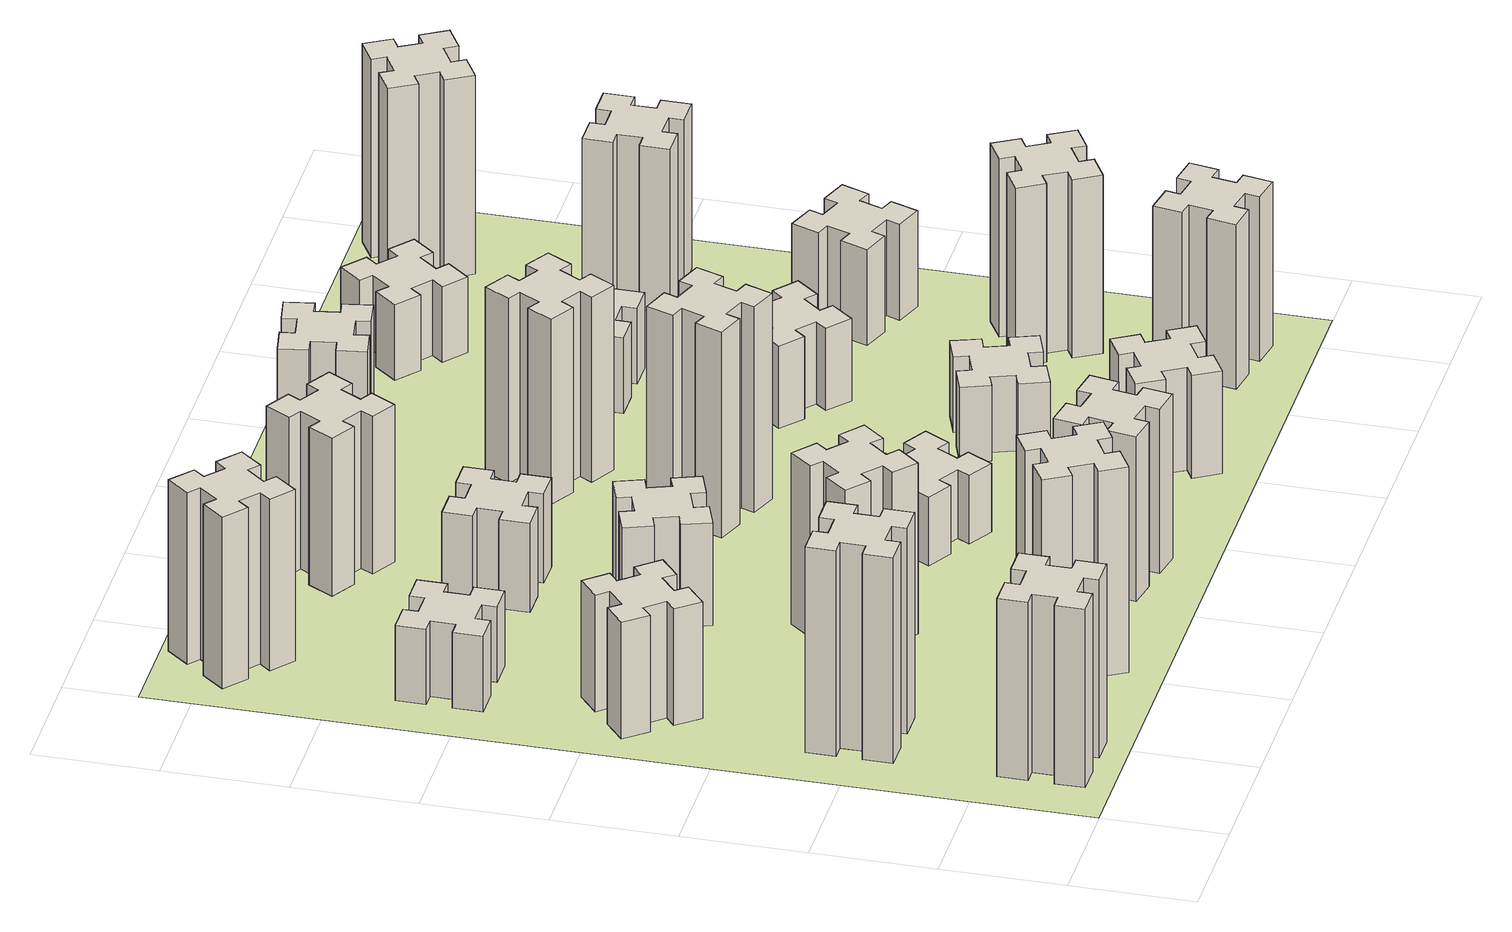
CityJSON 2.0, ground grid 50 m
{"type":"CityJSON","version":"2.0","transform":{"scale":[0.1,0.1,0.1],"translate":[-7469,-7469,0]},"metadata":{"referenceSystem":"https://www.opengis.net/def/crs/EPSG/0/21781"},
"CityObjects":{
"building1":{"type":"Building","attributes":{"class":"1000","function":"1000","usage":"1000","yearOfConstruction":2016,"roofType":"1000","measuredHeight":78,"storeysAboveGround":30,"storeysBelowGround":0},"geometry":[{"type":"Solid","lod":"1","boundaries":[[[[0,1,2,3,4,5,6,7,8,9,10,11,12,13,14,15,16,17,18,19]],[[17,16,20,21]],[[16,15,22,20]],[[15,14,23,22]],[[14,13,24,23]],[[13,12,25,24]],[[12,11,26,25]],[[11,10,27,26]],[[10,9,28,27]],[[9,8,29,28]],[[8,7,30,29]],[[7,6,31,30]],[[6,5,32,31]],[[5,4,33,32]],[[4,3,34,33]],[[3,2,35,34]],[[2,1,36,35]],[[1,0,37,36]],[[0,19,38,37]],[[19,18,39,38]],[[18,17,21,39]],[[24,25,26,27,28,29,30,31,32,33,34,35,36,37,38,39,21,20,22,23]]]]}]},
"building2":{"type":"Building","attributes":{"class":"1000","function":"1000","usage":"1000","yearOfConstruction":2016,"roofType":"1000","measuredHeight":90,"storeysAboveGround":30,"storeysBelowGround":0},"geometry":[{"type":"Solid","lod":"1","boundaries":[[[[40,41,42,43,44,45,46,47,48,49,50,51,52,53,54,55,56,57,58,59]],[[57,56,60,61]],[[56,55,62,60]],[[55,54,63,62]],[[54,53,64,63]],[[53,52,65,64]],[[52,51,66,65]],[[51,50,67,66]],[[50,49,68,67]],[[49,48,69,68]],[[48,47,70,69]],[[47,46,71,70]],[[46,45,72,71]],[[45,44,73,72]],[[44,43,74,73]],[[43,42,75,74]],[[42,41,76,75]],[[41,40,77,76]],[[40,59,78,77]],[[59,58,79,78]],[[58,57,61,79]],[[64,65,66,67,68,69,70,71,72,73,74,75,76,77,78,79,61,60,62,63]]]]}]},
"building3":{"type":"Building","attributes":{"class":"1000","function":"1000","usage":"1000","yearOfConstruction":2016,"roofType":"1000","measuredHeight":51,"storeysAboveGround":30,"storeysBelowGround":0},"geometry":[{"type":"Solid","lod":"1","boundaries":[[[[80,81,82,83,84,85,86,87,88,89,90,91,92,93,94,95,96,97,98,99]],[[97,96,100,101]],[[96,95,102,100]],[[95,94,103,102]],[[94,93,104,103]],[[93,92,105,104]],[[92,91,106,105]],[[91,90,107,106]],[[90,89,108,107]],[[89,88,109,108]],[[88,87,110,109]],[[87,86,111,110]],[[86,85,112,111]],[[85,84,113,112]],[[84,83,114,113]],[[83,82,115,114]],[[82,81,116,115]],[[81,80,117,116]],[[80,99,118,117]],[[99,98,119,118]],[[98,97,101,119]],[[104,105,106,107,108,109,110,111,112,113,114,115,116,117,118,119,101,100,102,103]]]]}]},
"building4":{"type":"Building","attributes":{"class":"1000","function":"1000","usage":"1000","yearOfConstruction":2016,"roofType":"1000","measuredHeight":33,"storeysAboveGround":30,"storeysBelowGround":0},"geometry":[{"type":"Solid","lod":"1","boundaries":[[[[120,121,122,123,124,125,126,127,128,129,130,131,132,133,134,135,136,137,138,139]],[[137,136,140,141]],[[136,135,142,140]],[[135,134,143,142]],[[134,133,144,143]],[[133,132,145,144]],[[132,131,146,145]],[[131,130,147,146]],[[130,129,148,147]],[[129,128,149,148]],[[128,127,150,149]],[[127,126,151,150]],[[126,125,152,151]],[[125,124,153,152]],[[124,123,154,153]],[[123,122,155,154]],[[122,121,156,155]],[[121,120,157,156]],[[120,139,158,157]],[[139,138,159,158]],[[138,137,141,159]],[[144,145,146,147,148,149,150,151,152,153,154,155,156,157,158,159,141,140,142,143]]]]}]},
"building5":{"type":"Building","attributes":{"class":"1000","function":"1000","usage":"1000","yearOfConstruction":2016,"roofType":"1000","measuredHeight":90,"storeysAboveGround":30,"storeysBelowGround":0},"geometry":[{"type":"Solid","lod":"1","boundaries":[[[[160,161,162,163,164,165,166,167,168,169,170,171,172,173,174,175,176,177,178,179]],[[177,176,180,181]],[[176,175,182,180]],[[175,174,183,182]],[[174,173,184,183]],[[173,172,185,184]],[[172,171,186,185]],[[171,170,187,186]],[[170,169,188,187]],[[169,168,189,188]],[[168,167,190,189]],[[167,166,191,190]],[[166,165,192,191]],[[165,164,193,192]],[[164,163,194,193]],[[163,162,195,194]],[[162,161,196,195]],[[161,160,197,196]],[[160,179,198,197]],[[179,178,199,198]],[[178,177,181,199]],[[184,185,186,187,188,189,190,191,192,193,194,195,196,197,198,199,181,180,182,183]]]]}]},
"building6":{"type":"Building","attributes":{"class":"1000","function":"1000","usage":"1000","yearOfConstruction":2016,"roofType":"1000","measuredHeight":75,"storeysAboveGround":30,"storeysBelowGround":0},"geometry":[{"type":"Solid","lod":"1","boundaries":[[[[200,201,202,203,204,205,206,207,208,209,210,211,212,213,214,215,216,217,218,219]],[[217,216,220,221]],[[216,215,222,220]],[[215,214,223,222]],[[214,213,224,223]],[[213,212,225,224]],[[212,211,226,225]],[[211,210,227,226]],[[210,209,228,227]],[[209,208,229,228]],[[208,207,230,229]],[[207,206,231,230]],[[206,205,232,231]],[[205,204,233,232]],[[204,203,234,233]],[[203,202,235,234]],[[202,201,236,235]],[[201,200,237,236]],[[200,219,238,237]],[[219,218,239,238]],[[218,217,221,239]],[[224,225,226,227,228,229,230,231,232,233,234,235,236,237,238,239,221,220,222,223]]]]}]},
"building7":{"type":"Building","attributes":{"class":"1000","function":"1000","usage":"1000","yearOfConstruction":2016,"roofType":"1000","measuredHeight":75,"storeysAboveGround":30,"storeysBelowGround":0},"geometry":[{"type":"Solid","lod":"1","boundaries":[[[[240,241,242,243,244,245,246,247,248,249,250,251,252,253,254,255,256,257,258,259]],[[257,256,260,261]],[[256,255,262,260]],[[255,254,263,262]],[[254,253,264,263]],[[253,252,265,264]],[[252,251,266,265]],[[251,250,267,266]],[[250,249,268,267]],[[249,248,269,268]],[[248,247,270,269]],[[247,246,271,270]],[[246,245,272,271]],[[245,244,273,272]],[[244,243,274,273]],[[243,242,275,274]],[[242,241,276,275]],[[241,240,277,276]],[[240,259,278,277]],[[259,258,279,278]],[[258,257,261,279]],[[264,265,266,267,268,269,270,271,272,273,274,275,276,277,278,279,261,260,262,263]]]]}]},
"building8":{"type":"Building","attributes":{"class":"1000","function":"1000","usage":"1000","yearOfConstruction":2016,"roofType":"1000","measuredHeight":45,"storeysAboveGround":30,"storeysBelowGround":0},"geometry":[{"type":"Solid","lod":"1","boundaries":[[[[280,281,282,283,284,285,286,287,288,289,290,291,292,293,294,295,296,297,298,299]],[[297,296,300,301]],[[296,295,302,300]],[[295,294,303,302]],[[294,293,304,303]],[[293,292,305,304]],[[292,291,306,305]],[[291,290,307,306]],[[290,289,308,307]],[[289,288,309,308]],[[288,287,310,309]],[[287,286,311,310]],[[286,285,312,311]],[[285,284,313,312]],[[284,283,314,313]],[[283,282,315,314]],[[282,281,316,315]],[[281,280,317,316]],[[280,299,318,317]],[[299,298,319,318]],[[298,297,301,319]],[[304,305,306,307,308,309,310,311,312,313,314,315,316,317,318,319,301,300,302,303]]]]}]},
"building9":{"type":"Building","attributes":{"class":"1000","function":"1000","usage":"1000","yearOfConstruction":2016,"roofType":"1000","measuredHeight":72,"storeysAboveGround":30,"storeysBelowGround":0},"geometry":[{"type":"Solid","lod":"1","boundaries":[[[[320,321,322,323,324,325,326,327,328,329,330,331,332,333,334,335,336,337,338,339]],[[337,336,340,341]],[[336,335,342,340]],[[335,334,343,342]],[[334,333,344,343]],[[333,332,345,344]],[[332,331,346,345]],[[331,330,347,346]],[[330,329,348,347]],[[329,328,349,348]],[[328,327,350,349]],[[327,326,351,350]],[[326,325,352,351]],[[325,324,353,352]],[[324,323,354,353]],[[323,322,355,354]],[[322,321,356,355]],[[321,320,357,356]],[[320,339,358,357]],[[339,338,359,358]],[[338,337,341,359]],[[344,345,346,347,348,349,350,351,352,353,354,355,356,357,358,359,341,340,342,343]]]]}]},
"building10":{"type":"Building","attributes":{"class":"1000","function":"1000","usage":"1000","yearOfConstruction":2016,"roofType":"1000","measuredHeight":39,"storeysAboveGround":30,"storeysBelowGround":0},"geometry":[{"type":"Solid","lod":"1","boundaries":[[[[360,361,362,363,364,365,366,367,368,369,370,371,372,373,374,375,376,377,378,379]],[[377,376,380,381]],[[376,375,382,380]],[[375,374,383,382]],[[374,373,384,383]],[[373,372,385,384]],[[372,371,386,385]],[[371,370,387,386]],[[370,369,388,387]],[[369,368,389,388]],[[368,367,390,389]],[[367,366,391,390]],[[366,365,392,391]],[[365,364,393,392]],[[364,363,394,393]],[[363,362,395,394]],[[362,361,396,395]],[[361,360,397,396]],[[360,379,398,397]],[[379,378,399,398]],[[378,377,381,399]],[[384,385,386,387,388,389,390,391,392,393,394,395,396,397,398,399,381,380,382,383]]]]}]},
"building11":{"type":"Building","attributes":{"class":"1000","function":"1000","usage":"1000","yearOfConstruction":2016,"roofType":"1000","measuredHeight":69,"storeysAboveGround":30,"storeysBelowGround":0},"geometry":[{"type":"Solid","lod":"1","boundaries":[[[[400,401,402,403,404,405,406,407,408,409,410,411,412,413,414,415,416,417,418,419]],[[417,416,420,421]],[[416,415,422,420]],[[415,414,423,422]],[[414,413,424,423]],[[413,412,425,424]],[[412,411,426,425]],[[411,410,427,426]],[[410,409,428,427]],[[409,408,429,428]],[[408,407,430,429]],[[407,406,431,430]],[[406,405,432,431]],[[405,404,433,432]],[[404,403,434,433]],[[403,402,435,434]],[[402,401,436,435]],[[401,400,437,436]],[[400,419,438,437]],[[419,418,439,438]],[[418,417,421,439]],[[424,425,426,427,428,429,430,431,432,433,434,435,436,437,438,439,421,420,422,423]]]]}]},
"building12":{"type":"Building","attributes":{"class":"1000","function":"1000","usage":"1000","yearOfConstruction":2016,"roofType":"1000","measuredHeight":30,"storeysAboveGround":30,"storeysBelowGround":0},"geometry":[{"type":"Solid","lod":"1","boundaries":[[[[440,441,442,443,444,445,446,447,448,449,450,451,452,453,454,455,456,457,458,459]],[[457,456,460,461]],[[456,455,462,460]],[[455,454,463,462]],[[454,453,464,463]],[[453,452,465,464]],[[452,451,466,465]],[[451,450,467,466]],[[450,449,468,467]],[[449,448,469,468]],[[448,447,470,469]],[[447,446,471,470]],[[446,445,472,471]],[[445,444,473,472]],[[444,443,474,473]],[[443,442,475,474]],[[442,441,476,475]],[[441,440,477,476]],[[440,459,478,477]],[[459,458,479,478]],[[458,457,461,479]],[[464,465,466,467,468,469,470,471,472,473,474,475,476,477,478,479,461,460,462,463]]]]}]},
"building13":{"type":"Building","attributes":{"class":"1000","function":"1000","usage":"1000","yearOfConstruction":2016,"roofType":"1000","measuredHeight":90,"storeysAboveGround":30,"storeysBelowGround":0},"geometry":[{"type":"Solid","lod":"1","boundaries":[[[[480,481,482,483,484,485,486,487,488,489,490,491,492,493,494,495,496,497,498,499]],[[497,496,500,501]],[[496,495,502,500]],[[495,494,503,502]],[[494,493,504,503]],[[493,492,505,504]],[[492,491,506,505]],[[491,490,507,506]],[[490,489,508,507]],[[489,488,509,508]],[[488,487,510,509]],[[487,486,511,510]],[[486,485,512,511]],[[485,484,513,512]],[[484,483,514,513]],[[483,482,515,514]],[[482,481,516,515]],[[481,480,517,516]],[[480,499,518,517]],[[499,498,519,518]],[[498,497,501,519]],[[504,505,506,507,508,509,510,511,512,513,514,515,516,517,518,519,501,500,502,503]]]]}]},
"building14":{"type":"Building","attributes":{"class":"1000","function":"1000","usage":"1000","yearOfConstruction":2016,"roofType":"1000","measuredHeight":45,"storeysAboveGround":30,"storeysBelowGround":0},"geometry":[{"type":"Solid","lod":"1","boundaries":[[[[520,521,522,523,524,525,526,527,528,529,530,531,532,533,534,535,536,537,538,539]],[[537,536,540,541]],[[536,535,542,540]],[[535,534,543,542]],[[534,533,544,543]],[[533,532,545,544]],[[532,531,546,545]],[[531,530,547,546]],[[530,529,548,547]],[[529,528,549,548]],[[528,527,550,549]],[[527,526,551,550]],[[526,525,552,551]],[[525,524,553,552]],[[524,523,554,553]],[[523,522,555,554]],[[522,521,556,555]],[[521,520,557,556]],[[520,539,558,557]],[[539,538,559,558]],[[538,537,541,559]],[[544,545,546,547,548,549,550,551,552,553,554,555,556,557,558,559,541,540,542,543]]]]}]},
"building15":{"type":"Building","attributes":{"class":"1000","function":"1000","usage":"1000","yearOfConstruction":2016,"roofType":"1000","measuredHeight":81,"storeysAboveGround":30,"storeysBelowGround":0},"geometry":[{"type":"Solid","lod":"1","boundaries":[[[[560,561,562,563,564,565,566,567,568,569,570,571,572,573,574,575,576,577,578,579]],[[577,576,580,581]],[[576,575,582,580]],[[575,574,583,582]],[[574,573,584,583]],[[573,572,585,584]],[[572,571,586,585]],[[571,570,587,586]],[[570,569,588,587]],[[569,568,589,588]],[[568,567,590,589]],[[567,566,591,590]],[[566,565,592,591]],[[565,564,593,592]],[[564,563,594,593]],[[563,562,595,594]],[[562,561,596,595]],[[561,560,597,596]],[[560,579,598,597]],[[579,578,599,598]],[[578,577,581,599]],[[584,585,586,587,588,589,590,591,592,593,594,595,596,597,598,599,581,580,582,583]]]]}]},
"building16":{"type":"Building","attributes":{"class":"1000","function":"1000","usage":"1000","yearOfConstruction":2016,"roofType":"1000","measuredHeight":57,"storeysAboveGround":30,"storeysBelowGround":0},"geometry":[{"type":"Solid","lod":"1","boundaries":[[[[600,601,602,603,604,605,606,607,608,609,610,611,612,613,614,615,616,617,618,619]],[[617,616,620,621]],[[616,615,622,620]],[[615,614,623,622]],[[614,613,624,623]],[[613,612,625,624]],[[612,611,626,625]],[[611,610,627,626]],[[610,609,628,627]],[[609,608,629,628]],[[608,607,630,629]],[[607,606,631,630]],[[606,605,632,631]],[[605,604,633,632]],[[604,603,634,633]],[[603,602,635,634]],[[602,601,636,635]],[[601,600,637,636]],[[600,619,638,637]],[[619,618,639,638]],[[618,617,621,639]],[[624,625,626,627,628,629,630,631,632,633,634,635,636,637,638,639,621,620,622,623]]]]}]},
"building17":{"type":"Building","attributes":{"class":"1000","function":"1000","usage":"1000","yearOfConstruction":2016,"roofType":"1000","measuredHeight":33,"storeysAboveGround":30,"storeysBelowGround":0},"geometry":[{"type":"Solid","lod":"1","boundaries":[[[[640,641,642,643,644,645,646,647,648,649,650,651,652,653,654,655,656,657,658,659]],[[657,656,660,661]],[[656,655,662,660]],[[655,654,663,662]],[[654,653,664,663]],[[653,652,665,664]],[[652,651,666,665]],[[651,650,667,666]],[[650,649,668,667]],[[649,648,669,668]],[[648,647,670,669]],[[647,646,671,670]],[[646,645,672,671]],[[645,644,673,672]],[[644,643,674,673]],[[643,642,675,674]],[[642,641,676,675]],[[641,640,677,676]],[[640,659,678,677]],[[659,658,679,678]],[[658,657,661,679]],[[664,665,666,667,668,669,670,671,672,673,674,675,676,677,678,679,661,660,662,663]]]]}]},
"building18":{"type":"Building","attributes":{"class":"1000","function":"1000","usage":"1000","yearOfConstruction":2016,"roofType":"1000","measuredHeight":36,"storeysAboveGround":30,"storeysBelowGround":0},"geometry":[{"type":"Solid","lod":"1","boundaries":[[[[680,681,682,683,684,685,686,687,688,689,690,691,692,693,694,695,696,697,698,699]],[[697,696,700,701]],[[696,695,702,700]],[[695,694,703,702]],[[694,693,704,703]],[[693,692,705,704]],[[692,691,706,705]],[[691,690,707,706]],[[690,689,708,707]],[[689,688,709,708]],[[688,687,710,709]],[[687,686,711,710]],[[686,685,712,711]],[[685,684,713,712]],[[684,683,714,713]],[[683,682,715,714]],[[682,681,716,715]],[[681,680,717,716]],[[680,699,718,717]],[[699,698,719,718]],[[698,697,701,719]],[[704,705,706,707,708,709,710,711,712,713,714,715,716,717,718,719,701,700,702,703]]]]}]},
"building19":{"type":"Building","attributes":{"class":"1000","function":"1000","usage":"1000","yearOfConstruction":2016,"roofType":"1000","measuredHeight":33,"storeysAboveGround":30,"storeysBelowGround":0},"geometry":[{"type":"Solid","lod":"1","boundaries":[[[[720,721,722,723,724,725,726,727,728,729,730,731,732,733,734,735,736,737,738,739]],[[737,736,740,741]],[[736,735,742,740]],[[735,734,743,742]],[[734,733,744,743]],[[733,732,745,744]],[[732,731,746,745]],[[731,730,747,746]],[[730,729,748,747]],[[729,728,749,748]],[[728,727,750,749]],[[727,726,751,750]],[[726,725,752,751]],[[725,724,753,752]],[[724,723,754,753]],[[723,722,755,754]],[[722,721,756,755]],[[721,720,757,756]],[[720,739,758,757]],[[739,738,759,758]],[[738,737,741,759]],[[744,745,746,747,748,749,750,751,752,753,754,755,756,757,758,759,741,740,742,743]]]]}]},
"building20":{"type":"Building","attributes":{"class":"1000","function":"1000","usage":"1000","yearOfConstruction":2016,"roofType":"1000","measuredHeight":72,"storeysAboveGround":30,"storeysBelowGround":0},"geometry":[{"type":"Solid","lod":"1","boundaries":[[[[760,761,762,763,764,765,766,767,768,769,770,771,772,773,774,775,776,777,778,779]],[[777,776,780,781]],[[776,775,782,780]],[[775,774,783,782]],[[774,773,784,783]],[[773,772,785,784]],[[772,771,786,785]],[[771,770,787,786]],[[770,769,788,787]],[[769,768,789,788]],[[768,767,790,789]],[[767,766,791,790]],[[766,765,792,791]],[[765,764,793,792]],[[764,763,794,793]],[[763,762,795,794]],[[762,761,796,795]],[[761,760,797,796]],[[760,779,798,797]],[[779,778,799,798]],[[778,777,781,799]],[[784,785,786,787,788,789,790,791,792,793,794,795,796,797,798,799,781,780,782,783]]]]}]},
"building21":{"type":"Building","attributes":{"class":"1000","function":"1000","usage":"1000","yearOfConstruction":2016,"roofType":"1000","measuredHeight":78,"storeysAboveGround":30,"storeysBelowGround":0},"geometry":[{"type":"Solid","lod":"1","boundaries":[[[[800,801,802,803,804,805,806,807,808,809,810,811,812,813,814,815,816,817,818,819]],[[817,816,820,821]],[[816,815,822,820]],[[815,814,823,822]],[[814,813,824,823]],[[813,812,825,824]],[[812,811,826,825]],[[811,810,827,826]],[[810,809,828,827]],[[809,808,829,828]],[[808,807,830,829]],[[807,806,831,830]],[[806,805,832,831]],[[805,804,833,832]],[[804,803,834,833]],[[803,802,835,834]],[[802,801,836,835]],[[801,800,837,836]],[[800,819,838,837]],[[819,818,839,838]],[[818,817,821,839]],[[824,825,826,827,828,829,830,831,832,833,834,835,836,837,838,839,821,820,822,823]]]]}]},
"building22":{"type":"Building","attributes":{"class":"1000","function":"1000","usage":"1000","yearOfConstruction":2016,"roofType":"1000","measuredHeight":33,"storeysAboveGround":30,"storeysBelowGround":0},"geometry":[{"type":"Solid","lod":"1","boundaries":[[[[840,841,842,843,844,845,846,847,848,849,850,851,852,853,854,855,856,857,858,859]],[[857,856,860,861]],[[856,855,862,860]],[[855,854,863,862]],[[854,853,864,863]],[[853,852,865,864]],[[852,851,866,865]],[[851,850,867,866]],[[850,849,868,867]],[[849,848,869,868]],[[848,847,870,869]],[[847,846,871,870]],[[846,845,872,871]],[[845,844,873,872]],[[844,843,874,873]],[[843,842,875,874]],[[842,841,876,875]],[[841,840,877,876]],[[840,859,878,877]],[[859,858,879,878]],[[858,857,861,879]],[[864,865,866,867,868,869,870,871,872,873,874,875,876,877,878,879,861,860,862,863]]]]}]},
"building23":{"type":"Building","attributes":{"class":"1000","function":"1000","usage":"1000","yearOfConstruction":2016,"roofType":"1000","measuredHeight":42,"storeysAboveGround":30,"storeysBelowGround":0},"geometry":[{"type":"Solid","lod":"1","boundaries":[[[[880,881,882,883,884,885,886,887,888,889,890,891,892,893,894,895,896,897,898,899]],[[897,896,900,901]],[[896,895,902,900]],[[895,894,903,902]],[[894,893,904,903]],[[893,892,905,904]],[[892,891,906,905]],[[891,890,907,906]],[[890,889,908,907]],[[889,888,909,908]],[[888,887,910,909]],[[887,886,911,910]],[[886,885,912,911]],[[885,884,913,912]],[[884,883,914,913]],[[883,882,915,914]],[[882,881,916,915]],[[881,880,917,916]],[[880,899,918,917]],[[899,898,919,918]],[[898,897,901,919]],[[904,905,906,907,908,909,910,911,912,913,914,915,916,917,918,919,901,900,902,903]]]]}]},
"building24":{"type":"Building","attributes":{"class":"1000","function":"1000","usage":"1000","yearOfConstruction":2016,"roofType":"1000","measuredHeight":72,"storeysAboveGround":30,"storeysBelowGround":0},"geometry":[{"type":"Solid","lod":"1","boundaries":[[[[920,921,922,923,924,925,926,927,928,929,930,931,932,933,934,935,936,937,938,939]],[[937,936,940,941]],[[936,935,942,940]],[[935,934,943,942]],[[934,933,944,943]],[[933,932,945,944]],[[932,931,946,945]],[[931,930,947,946]],[[930,929,948,947]],[[929,928,949,948]],[[928,927,950,949]],[[927,926,951,950]],[[926,925,952,951]],[[925,924,953,952]],[[924,923,954,953]],[[923,922,955,954]],[[922,921,956,955]],[[921,920,957,956]],[[920,939,958,957]],[[939,938,959,958]],[[938,937,941,959]],[[944,945,946,947,948,949,950,951,952,953,954,955,956,957,958,959,941,940,942,943]]]]}]},
"building25":{"type":"Building","attributes":{"class":"1000","function":"1000","usage":"1000","yearOfConstruction":2016,"roofType":"1000","measuredHeight":87,"storeysAboveGround":30,"storeysBelowGround":0},"geometry":[{"type":"Solid","lod":"1","boundaries":[[[[960,961,962,963,964,965,966,967,968,969,970,971,972,973,974,975,976,977,978,979]],[[977,976,980,981]],[[976,975,982,980]],[[975,974,983,982]],[[974,973,984,983]],[[973,972,985,984]],[[972,971,986,985]],[[971,970,987,986]],[[970,969,988,987]],[[969,968,989,988]],[[968,967,990,989]],[[967,966,991,990]],[[966,965,992,991]],[[965,964,993,992]],[[964,963,994,993]],[[963,962,995,994]],[[962,961,996,995]],[[961,960,997,996]],[[960,979,998,997]],[[979,978,999,998]],[[978,977,981,999]],[[984,985,986,987,988,989,990,991,992,993,994,995,996,997,998,999,981,980,982,983]]]]}]},
"landuse1":{"type":"LandUse","attributes":{"name":"plot1","function":"1010"},"geometry":[{"type":"MultiSurface","lod":"1","boundaries":[[[1000,1001,1002,1003]]]}]}
},
"vertices":[
[265,325,0],[265,225,0],[205,225,0],[205,105,0],[325,105,0],[325,165,0],[425,165,0],[425,105,0],[545,105,0],[545,225,0],[485,225,0],[485,325,0],[545,325,0],[545,445,0],[425,445,0],[425,385,0],[325,385,0],[325,445,0],[205,445,0],[205,325,0],[325,385,780],[325,445,780],[425,385,780],[425,445,780],[545,445,780],[545,325,780],[485,325,780],[485,225,780],[545,225,780],[545,105,780],[425,105,780],[425,165,780],[325,165,780],[325,105,780],[205,105,780],[205,225,780],[265,225,780],[265,325,780],[205,325,780],[205,445,780],
[265,1065,0],[265,965,0],[205,965,0],[205,845,0],[325,845,0],[325,905,0],[425,905,0],[425,845,0],[545,845,0],[545,965,0],[485,965,0],[485,1065,0],[545,1065,0],[545,1185,0],[425,1185,0],[425,1125,0],[325,1125,0],[325,1185,0],[205,1185,0],[205,1065,0],[325,1125,900],[325,1185,900],[425,1125,900],[425,1185,900],[545,1185,900],[545,1065,900],[485,1065,900],[485,965,900],[545,965,900],[545,845,900],[425,845,900],[425,905,900],[325,905,900],[325,845,900],[205,845,900],[205,965,900],[265,965,900],[265,1065,900],[205,1065,900],[205,1185,900],
[492,1888,0],[427,1964,0],[473,2003,0],[396,2095,0],[304,2018,0],[343,1972,0],[266,1907,0],[228,1953,0],[136,1876,0],[213,1784,0],[259,1823,0],[323,1746,0],[277,1708,0],[354,1616,0],[446,1693,0],[408,1739,0],[484,1803,0],[523,1757,0],[615,1834,0],[538,1926,0],[484,1803,510],[523,1757,510],[408,1739,510],[446,1693,510],[354,1616,510],[277,1708,510],[323,1746,510],[259,1823,510],[213,1784,510],[136,1876,510],[228,1953,510],[266,1907,510],[343,1972,510],[304,2018,510],[396,2095,510],[473,2003,510],[427,1964,510],[492,1888,510],[538,1926,510],[615,1834,510],
[485,2545,0],[485,2645,0],[545,2645,0],[545,2765,0],[425,2765,0],[425,2705,0],[325,2705,0],[325,2765,0],[205,2765,0],[205,2645,0],[265,2645,0],[265,2545,0],[205,2545,0],[205,2425,0],[325,2425,0],[325,2485,0],[425,2485,0],[425,2425,0],[545,2425,0],[545,2545,0],[425,2485,330],[425,2425,330],[325,2485,330],[325,2425,330],[205,2425,330],[205,2545,330],[265,2545,330],[265,2645,330],[205,2645,330],[205,2765,330],[325,2765,330],[325,2705,330],[425,2705,330],[425,2765,330],[545,2765,330],[545,2645,330],[485,2645,330],[485,2545,330],[545,2545,330],[545,2425,330],
[1127,255,0],[1214,305,0],[1244,253,0],[1348,313,0],[1288,417,0],[1236,387,0],[1186,474,0],[1238,504,0],[1178,608,0],[1074,548,0],[1104,496,0],[1017,446,0],[987,498,0],[883,438,0],[943,334,0],[995,364,0],[1045,277,0],[993,247,0],[1053,143,0],[1157,203,0],[1045,277,900],[993,247,900],[995,364,900],[943,334,900],[883,438,900],[987,498,900],[1017,446,900],[1104,496,900],[1074,548,900],[1178,608,900],[1238,504,900],[1186,474,900],[1236,387,900],[1288,417,900],[1348,313,900],[1244,253,900],[1214,305,900],[1127,255,900],[1157,203,900],[1053,143,900],
[484,3487,0],[408,3552,0],[446,3598,0],[354,3675,0],[277,3583,0],[323,3544,0],[259,3468,0],[213,3506,0],[136,3414,0],[228,3337,0],[266,3383,0],[343,3319,0],[304,3273,0],[396,3196,0],[473,3288,0],[427,3326,0],[492,3403,0],[538,3364,0],[615,3456,0],[523,3533,0],[492,3403,750],[538,3364,750],[427,3326,750],[473,3288,750],[396,3196,750],[304,3273,750],[343,3319,750],[266,3383,750],[228,3337,750],[136,3414,750],[213,3506,750],[259,3468,750],[323,3544,750],[277,3583,750],[354,3675,750],[446,3598,750],[408,3552,750],[484,3487,750],[523,3533,750],[615,3456,750],
[1224,1267,0],[1148,1332,0],[1186,1378,0],[1094,1455,0],[1017,1363,0],[1063,1324,0],[999,1248,0],[953,1286,0],[876,1194,0],[968,1117,0],[1006,1163,0],[1083,1099,0],[1044,1053,0],[1136,976,0],[1213,1068,0],[1167,1106,0],[1232,1183,0],[1278,1144,0],[1355,1236,0],[1263,1313,0],[1232,1183,750],[1278,1144,750],[1167,1106,750],[1213,1068,750],[1136,976,750],[1044,1053,750],[1083,1099,750],[1006,1163,750],[968,1117,750],[876,1194,750],[953,1286,750],[999,1248,750],[1063,1324,750],[1017,1363,750],[1094,1455,750],[1186,1378,750],[1148,1332,750],[1224,1267,750],[1263,1313,750],[1355,1236,750],
[995,1965,0],[1029,1871,0],[973,1850,0],[1014,1737,0],[1127,1779,0],[1106,1835,0],[1200,1869,0],[1220,1813,0],[1333,1854,0],[1292,1967,0],[1236,1946,0],[1202,2040,0],[1258,2060,0],[1217,2173,0],[1104,2132,0],[1125,2076,0],[1031,2042,0],[1010,2098,0],[897,2057,0],[939,1944,0],[1031,2042,450],[1010,2098,450],[1125,2076,450],[1104,2132,450],[1217,2173,450],[1258,2060,450],[1202,2040,450],[1236,1946,450],[1292,1967,450],[1333,1854,450],[1220,1813,450],[1200,1869,450],[1106,1835,450],[1127,1779,450],[1014,1737,450],[973,1850,450],[1029,1871,450],[995,1965,450],[939,1944,450],[897,2057,450],
[1855,307,0],[1872,405,0],[1931,395,0],[1952,513,0],[1834,534,0],[1824,475,0],[1725,492,0],[1736,551,0],[1617,572,0],[1597,454,0],[1656,444,0],[1638,345,0],[1579,356,0],[1558,237,0],[1677,217,0],[1687,276,0],[1785,258,0],[1775,199,0],[1893,178,0],[1914,297,0],[1785,258,720],[1775,199,720],[1687,276,720],[1677,217,720],[1558,237,720],[1579,356,720],[1638,345,720],[1656,444,720],[1597,454,720],[1617,572,720],[1736,551,720],[1725,492,720],[1824,475,720],[1834,534,720],[1952,513,720],[1931,395,720],[1872,405,720],[1855,307,720],[1914,297,720],[1893,178,720],
[1005,2645,0],[1005,2545,0],[945,2545,0],[945,2425,0],[1065,2425,0],[1065,2485,0],[1165,2485,0],[1165,2425,0],[1285,2425,0],[1285,2545,0],[1225,2545,0],[1225,2645,0],[1285,2645,0],[1285,2765,0],[1165,2765,0],[1165,2705,0],[1065,2705,0],[1065,2765,0],[945,2765,0],[945,2645,0],[1065,2705,390],[1065,2765,390],[1165,2705,390],[1165,2765,390],[1285,2765,390],[1285,2645,390],[1225,2645,390],[1225,2545,390],[1285,2545,390],[1285,2425,390],[1165,2425,390],[1165,2485,390],[1065,2485,390],[1065,2425,390],[945,2425,390],[945,2545,390],[1005,2545,390],[1005,2645,390],[945,2645,390],[945,2765,390],
[1017,3165,0],[1104,3115,0],[1074,3063,0],[1178,3003,0],[1238,3107,0],[1186,3137,0],[1236,3224,0],[1288,3194,0],[1348,3298,0],[1244,3358,0],[1214,3306,0],[1127,3356,0],[1157,3408,0],[1053,3468,0],[993,3364,0],[1045,3334,0],[995,3247,0],[943,3277,0],[883,3173,0],[987,3113,0],[995,3247,690],[943,3277,690],[1045,3334,690],[993,3364,690],[1053,3468,690],[1157,3408,690],[1127,3356,690],[1214,3306,690],[1244,3358,690],[1348,3298,690],[1288,3194,690],[1236,3224,690],[1186,3137,690],[1238,3107,690],[1178,3003,690],[1074,3063,690],[1104,3115,690],[1017,3165,690],[987,3113,690],[883,3173,690],
[1757,1045,0],[1844,995,0],[1814,943,0],[1918,883,0],[1978,987,0],[1926,1017,0],[1976,1104,0],[2028,1074,0],[2088,1178,0],[1984,1238,0],[1954,1186,0],[1867,1236,0],[1897,1288,0],[1793,1348,0],[1733,1244,0],[1785,1214,0],[1735,1127,0],[1683,1157,0],[1623,1053,0],[1727,993,0],[1735,1127,300],[1683,1157,300],[1785,1214,300],[1733,1244,300],[1793,1348,300],[1897,1288,300],[1867,1236,300],[1954,1186,300],[1984,1238,300],[2088,1178,300],[2028,1074,300],[1976,1104,300],[1926,1017,300],[1978,987,300],[1918,883,300],[1814,943,300],[1844,995,300],[1757,1045,300],[1727,993,300],[1623,1053,300],
[1940,2042,0],[1846,2076,0],[1867,2132,0],[1754,2173,0],[1713,2060,0],[1769,2040,0],[1735,1946,0],[1679,1967,0],[1637,1854,0],[1750,1813,0],[1771,1869,0],[1865,1835,0],[1844,1779,0],[1957,1737,0],[1998,1850,0],[1942,1871,0],[1976,1965,0],[2032,1944,0],[2073,2057,0],[1960,2098,0],[1976,1965,900],[2032,1944,900],[1942,1871,900],[1998,1850,900],[1957,1737,900],[1844,1779,900],[1865,1835,900],[1771,1869,900],[1750,1813,900],[1637,1854,900],[1679,1967,900],[1735,1946,900],[1769,2040,900],[1713,2060,900],[1754,2173,900],[1867,2132,900],[1846,2076,900],[1940,2042,900],[1960,2098,900],[2073,2057,900],
[2475,364,0],[2525,277,0],[2473,247,0],[2533,143,0],[2637,203,0],[2607,255,0],[2694,305,0],[2724,253,0],[2828,313,0],[2768,417,0],[2716,387,0],[2666,474,0],[2718,504,0],[2658,608,0],[2554,548,0],[2584,496,0],[2497,446,0],[2467,498,0],[2363,438,0],[2423,334,0],[2497,446,450],[2467,498,450],[2584,496,450],[2554,548,450],[2658,608,450],[2718,504,450],[2666,474,450],[2716,387,450],[2768,417,450],[2828,313,450],[2724,253,450],[2694,305,450],[2607,255,450],[2637,203,450],[2533,143,450],[2473,247,450],[2525,277,450],[2475,364,450],[2423,334,450],[2363,438,450],
[2054,2666,0],[1967,2716,0],[1997,2768,0],[1893,2828,0],[1833,2724,0],[1885,2694,0],[1835,2607,0],[1783,2637,0],[1723,2533,0],[1827,2473,0],[1857,2525,0],[1944,2475,0],[1914,2423,0],[2018,2363,0],[2078,2467,0],[2026,2497,0],[2076,2584,0],[2128,2554,0],[2188,2658,0],[2084,2718,0],[2076,2584,810],[2128,2554,810],[2026,2497,810],[2078,2467,810],[2018,2363,810],[1914,2423,810],[1944,2475,810],[1857,2525,810],[1827,2473,810],[1723,2533,810],[1783,2637,810],[1835,2607,810],[1885,2694,810],[1833,2724,810],[1893,2828,810],[1997,2768,810],[1967,2716,810],[2054,2666,810],[2084,2718,810],[2188,2658,810],
[1738,3465,0],[1756,3367,0],[1697,3357,0],[1717,3238,0],[1836,3259,0],[1825,3318,0],[1924,3336,0],[1934,3277,0],[2052,3297,0],[2031,3416,0],[1972,3405,0],[1955,3504,0],[2014,3514,0],[1993,3632,0],[1875,3611,0],[1885,3552,0],[1787,3535,0],[1777,3594,0],[1658,3573,0],[1679,3455,0],[1787,3535,570],[1777,3594,570],[1885,3552,570],[1875,3611,570],[1993,3632,570],[2014,3514,570],[1955,3504,570],[1972,3405,570],[2031,3416,570],[2052,3297,570],[1934,3277,570],[1924,3336,570],[1825,3318,570],[1836,3259,570],[1717,3238,570],[1697,3357,570],[1756,3367,570],[1738,3465,570],[1679,3455,570],[1658,3573,570],
[2716,1006,0],[2682,1100,0],[2738,1120,0],[2697,1233,0],[2584,1192,0],[2605,1136,0],[2511,1102,0],[2490,1158,0],[2377,1117,0],[2419,1004,0],[2475,1025,0],[2509,931,0],[2453,910,0],[2494,797,0],[2607,839,0],[2586,895,0],[2680,929,0],[2700,873,0],[2813,914,0],[2772,1027,0],[2680,929,330],[2700,873,330],[2586,895,330],[2607,839,330],[2494,797,330],[2453,910,330],[2509,931,330],[2475,1025,330],[2419,1004,330],[2377,1117,330],[2490,1158,330],[2511,1102,330],[2605,1136,330],[2584,1192,330],[2697,1233,330],[2738,1120,330],[2682,1100,330],[2716,1006,330],[2772,1027,330],[2813,914,330],
[2747,1746,0],[2812,1823,0],[2858,1784,0],[2935,1876,0],[2843,1953,0],[2804,1907,0],[2728,1972,0],[2766,2018,0],[2674,2095,0],[2597,2003,0],[2643,1964,0],[2579,1888,0],[2533,1926,0],[2456,1834,0],[2548,1757,0],[2586,1803,0],[2663,1739,0],[2624,1693,0],[2716,1616,0],[2793,1708,0],[2663,1739,360],[2624,1693,360],[2586,1803,360],[2548,1757,360],[2456,1834,360],[2533,1926,360],[2579,1888,360],[2643,1964,360],[2597,2003,360],[2674,2095,360],[2766,2018,360],[2728,1972,360],[2804,1907,360],[2843,1953,360],[2935,1876,360],[2858,1784,360],[2812,1823,360],[2747,1746,360],[2793,1708,360],[2716,1616,360],
[2545,2485,0],[2645,2485,0],[2645,2425,0],[2765,2425,0],[2765,2545,0],[2705,2545,0],[2705,2645,0],[2765,2645,0],[2765,2765,0],[2645,2765,0],[2645,2705,0],[2545,2705,0],[2545,2765,0],[2425,2765,0],[2425,2645,0],[2485,2645,0],[2485,2545,0],[2425,2545,0],[2425,2425,0],[2545,2425,0],[2485,2545,330],[2425,2545,330],[2485,2645,330],[2425,2645,330],[2425,2765,330],[2545,2765,330],[2545,2705,330],[2645,2705,330],[2645,2765,330],[2765,2765,330],[2765,2645,330],[2705,2645,330],[2705,2545,330],[2765,2545,330],[2765,2425,330],[2645,2425,330],[2645,2485,330],[2545,2485,330],[2545,2425,330],[2425,2425,330],
[3435,307,0],[3452,405,0],[3511,395,0],[3532,513,0],[3414,534,0],[3404,475,0],[3305,492,0],[3316,551,0],[3197,572,0],[3177,454,0],[3236,444,0],[3218,345,0],[3159,356,0],[3138,237,0],[3257,217,0],[3267,276,0],[3365,258,0],[3355,199,0],[3473,178,0],[3494,297,0],[3365,258,720],[3355,199,720],[3267,276,720],[3257,217,720],[3138,237,720],[3159,356,720],[3218,345,720],[3236,444,720],[3177,454,720],[3197,572,720],[3316,551,720],[3305,492,720],[3404,475,720],[3414,534,720],[3532,513,720],[3511,395,720],[3452,405,720],[3435,307,720],[3494,297,720],[3473,178,720],
[3215,1004,0],[3265,917,0],[3213,887,0],[3273,783,0],[3377,843,0],[3347,895,0],[3434,945,0],[3464,893,0],[3568,953,0],[3508,1057,0],[3456,1027,0],[3406,1114,0],[3458,1144,0],[3398,1248,0],[3294,1188,0],[3324,1136,0],[3237,1086,0],[3207,1138,0],[3103,1078,0],[3163,974,0],[3237,1086,780],[3207,1138,780],[3324,1136,780],[3294,1188,780],[3398,1248,780],[3458,1144,780],[3406,1114,780],[3456,1027,780],[3508,1057,780],[3568,953,780],[3464,893,780],[3434,945,780],[3347,895,780],[3377,843,780],[3273,783,780],[3213,887,780],[3265,917,780],[3215,1004,780],[3163,974,780],[3103,1078,780],
[2643,3444,0],[2579,3368,0],[2533,3406,0],[2456,3314,0],[2548,3237,0],[2586,3283,0],[2663,3219,0],[2624,3173,0],[2716,3096,0],[2793,3188,0],[2747,3226,0],[2812,3303,0],[2858,3264,0],[2935,3356,0],[2843,3433,0],[2804,3387,0],[2728,3452,0],[2766,3498,0],[2674,3575,0],[2597,3483,0],[2728,3452,330],[2766,3498,330],[2804,3387,330],[2843,3433,330],[2935,3356,330],[2858,3264,330],[2812,3303,330],[2747,3226,330],[2793,3188,330],[2716,3096,330],[2624,3173,330],[2663,3219,330],[2586,3283,330],[2548,3237,330],[2456,3314,330],[2533,3406,330],[2579,3368,330],[2643,3444,330],[2597,3483,330],[2674,3575,330],
[3420,1842,0],[3326,1876,0],[3347,1932,0],[3234,1973,0],[3193,1860,0],[3249,1840,0],[3215,1746,0],[3159,1767,0],[3117,1654,0],[3230,1613,0],[3251,1669,0],[3345,1635,0],[3324,1579,0],[3437,1537,0],[3478,1650,0],[3422,1671,0],[3456,1765,0],[3512,1744,0],[3553,1857,0],[3440,1898,0],[3456,1765,420],[3512,1744,420],[3422,1671,420],[3478,1650,420],[3437,1537,420],[3324,1579,420],[3345,1635,420],[3251,1669,420],[3230,1613,420],[3117,1654,420],[3159,1767,420],[3215,1746,420],[3249,1840,420],[3193,1860,420],[3234,1973,420],[3347,1932,420],[3326,1876,420],[3420,1842,420],[3440,1898,420],[3553,1857,420],
[3385,2705,0],[3285,2705,0],[3285,2765,0],[3165,2765,0],[3165,2645,0],[3225,2645,0],[3225,2545,0],[3165,2545,0],[3165,2425,0],[3285,2425,0],[3285,2485,0],[3385,2485,0],[3385,2425,0],[3505,2425,0],[3505,2545,0],[3445,2545,0],[3445,2645,0],[3505,2645,0],[3505,2765,0],[3385,2765,0],[3445,2645,720],[3505,2645,720],[3445,2545,720],[3505,2545,720],[3505,2425,720],[3385,2425,720],[3385,2485,720],[3285,2485,720],[3285,2425,720],[3165,2425,720],[3165,2545,720],[3225,2545,720],[3225,2645,720],[3165,2645,720],[3165,2765,720],[3285,2765,720],[3285,2705,720],[3385,2705,720],[3385,2765,720],[3505,2765,720],
[3456,3447,0],[3406,3534,0],[3458,3564,0],[3398,3668,0],[3294,3608,0],[3324,3556,0],[3237,3506,0],[3207,3558,0],[3103,3498,0],[3163,3394,0],[3215,3424,0],[3265,3337,0],[3213,3307,0],[3273,3203,0],[3377,3263,0],[3347,3315,0],[3434,3365,0],[3464,3313,0],[3568,3373,0],[3508,3477,0],[3434,3365,870],[3464,3313,870],[3347,3315,870],[3377,3263,870],[3273,3203,870],[3213,3307,870],[3265,3337,870],[3215,3424,870],[3163,3394,870],[3103,3498,870],[3207,3558,870],[3237,3506,870],[3324,3556,870],[3294,3608,870],[3398,3668,870],[3458,3564,870],[3406,3534,870],[3456,3447,870],[3508,3477,870],[3568,3373,870],
[5,3705,0],[3705,3705,0],[3705,5,0],[5,5,0]
]}
